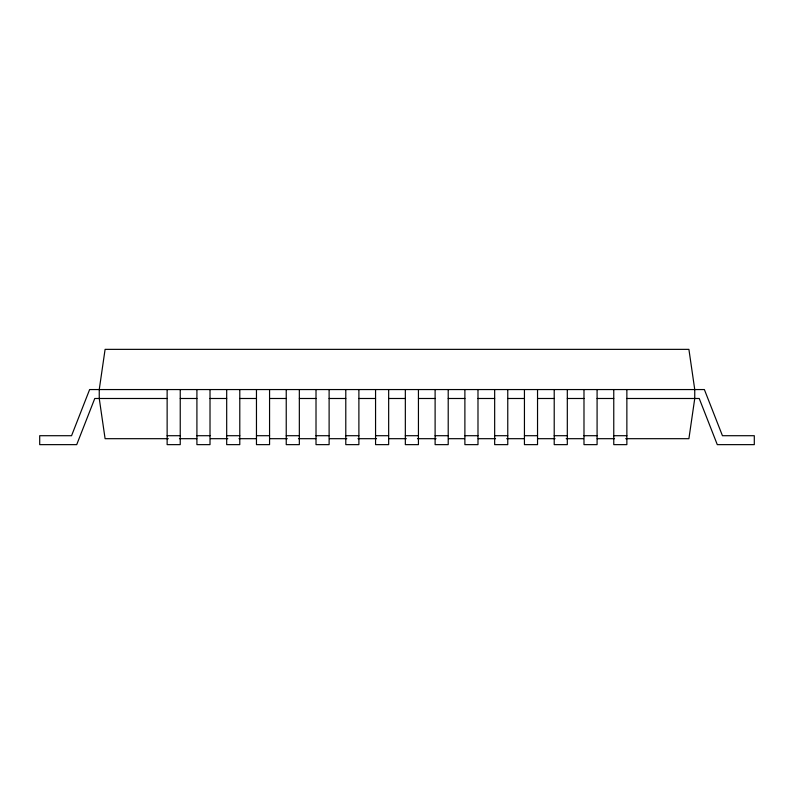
<?xml version="1.0" encoding="UTF-8"?>
<svg xmlns="http://www.w3.org/2000/svg" width="794" height="794" viewBox="0 0 794 794"><rect width="100%" height="100%" fill="white"/><g stroke="black" fill="none" stroke-linecap="round" stroke-linejoin="round"><path stroke-width="1.19" d="M167.137 398.489L94.774 398.489L76.71 444.64L39.7 444.64L39.7 435.708L71.559 435.708L89.623 389.556L704.377 389.556L722.441 435.708L754.3 435.708L754.3 444.64L717.29 444.64L699.226 398.489L626.863 398.489M180.238 398.489L196.912 398.489M210.013 398.489L226.687 398.489M239.788 398.489L256.462 398.489M269.563 398.489L286.237 398.489M299.338 398.489L316.012 398.489M329.113 398.489L345.787 398.489M358.888 398.489L375.562 398.489M388.663 398.489L405.337 398.489M418.438 398.489L435.112 398.489M448.213 398.489L464.887 398.489M477.988 398.489L494.662 398.489M507.763 398.489L524.437 398.489M537.538 398.489L554.212 398.489M567.313 398.489L583.987 398.489M597.088 398.489L613.762 398.489M167.137 435.708L180.238 435.708M196.912 435.708L210.013 435.708M226.687 435.708L239.788 435.708M256.462 435.708L269.563 435.708M286.237 435.708L299.338 435.708M316.012 435.708L329.113 435.708M345.787 435.708L358.888 435.708M375.562 435.708L388.663 435.708M405.337 435.708L418.438 435.708M435.112 435.708L448.213 435.708M464.887 435.708L477.988 435.708M494.662 435.708L507.763 435.708M524.437 435.708L537.538 435.708M554.212 435.708L567.313 435.708M583.987 435.708L597.088 435.708M613.762 435.708L626.863 435.708M168.308 438.685L105.096 438.685L99.25 398.489L99.25 389.556L105.096 349.36L688.904 349.36L694.75 389.556L694.75 398.489L688.904 438.685L625.692 438.685M179.464 438.685L196.813 438.685M210.45 438.685L227.809 438.685M238.964 438.685L256.313 438.685M269.95 438.685L287.299 438.685M298.455 438.685L315.813 438.685M329.45 438.685L346.799 438.685M357.955 438.685L376.545 438.685M388.941 438.685L406.3 438.685M417.455 438.685L436.045 438.685M448.441 438.685L464.55 438.685M478.187 438.685L495.545 438.685M506.701 438.685L524.05 438.685M537.687 438.685L555.036 438.685M566.191 438.685L583.55 438.685M597.187 438.685L614.536 438.685M626.863 389.556L626.863 444.64L613.762 444.64L613.762 389.556M597.088 389.556L597.088 444.64L583.987 444.64L583.987 389.556M567.313 389.556L567.313 444.64L554.212 444.64L554.212 389.556M537.538 389.556L537.538 444.64L524.437 444.64L524.437 389.556M507.763 389.556L507.763 444.64L494.662 444.64L494.662 389.556M477.988 389.556L477.988 444.64L464.887 444.64L464.887 389.556M448.213 389.556L448.213 444.64L435.112 444.64L435.112 389.556M418.438 389.556L418.438 444.64L405.337 444.64L405.337 389.556M388.663 389.556L388.663 444.64L375.562 444.64L375.562 389.556M358.888 389.556L358.888 444.64L345.787 444.64L345.787 389.556M329.113 389.556L329.113 444.64L316.012 444.64L316.012 389.556M299.338 389.556L299.338 444.64L286.237 444.64L286.237 389.556M269.563 389.556L269.563 444.64L256.462 444.64L256.462 389.556M239.788 389.556L239.788 444.64L226.687 444.64L226.687 389.556M210.013 389.556L210.013 444.64L196.912 444.64L196.912 389.556M180.238 389.556L180.238 444.64L167.137 444.64L167.137 389.556"/></g></svg>
